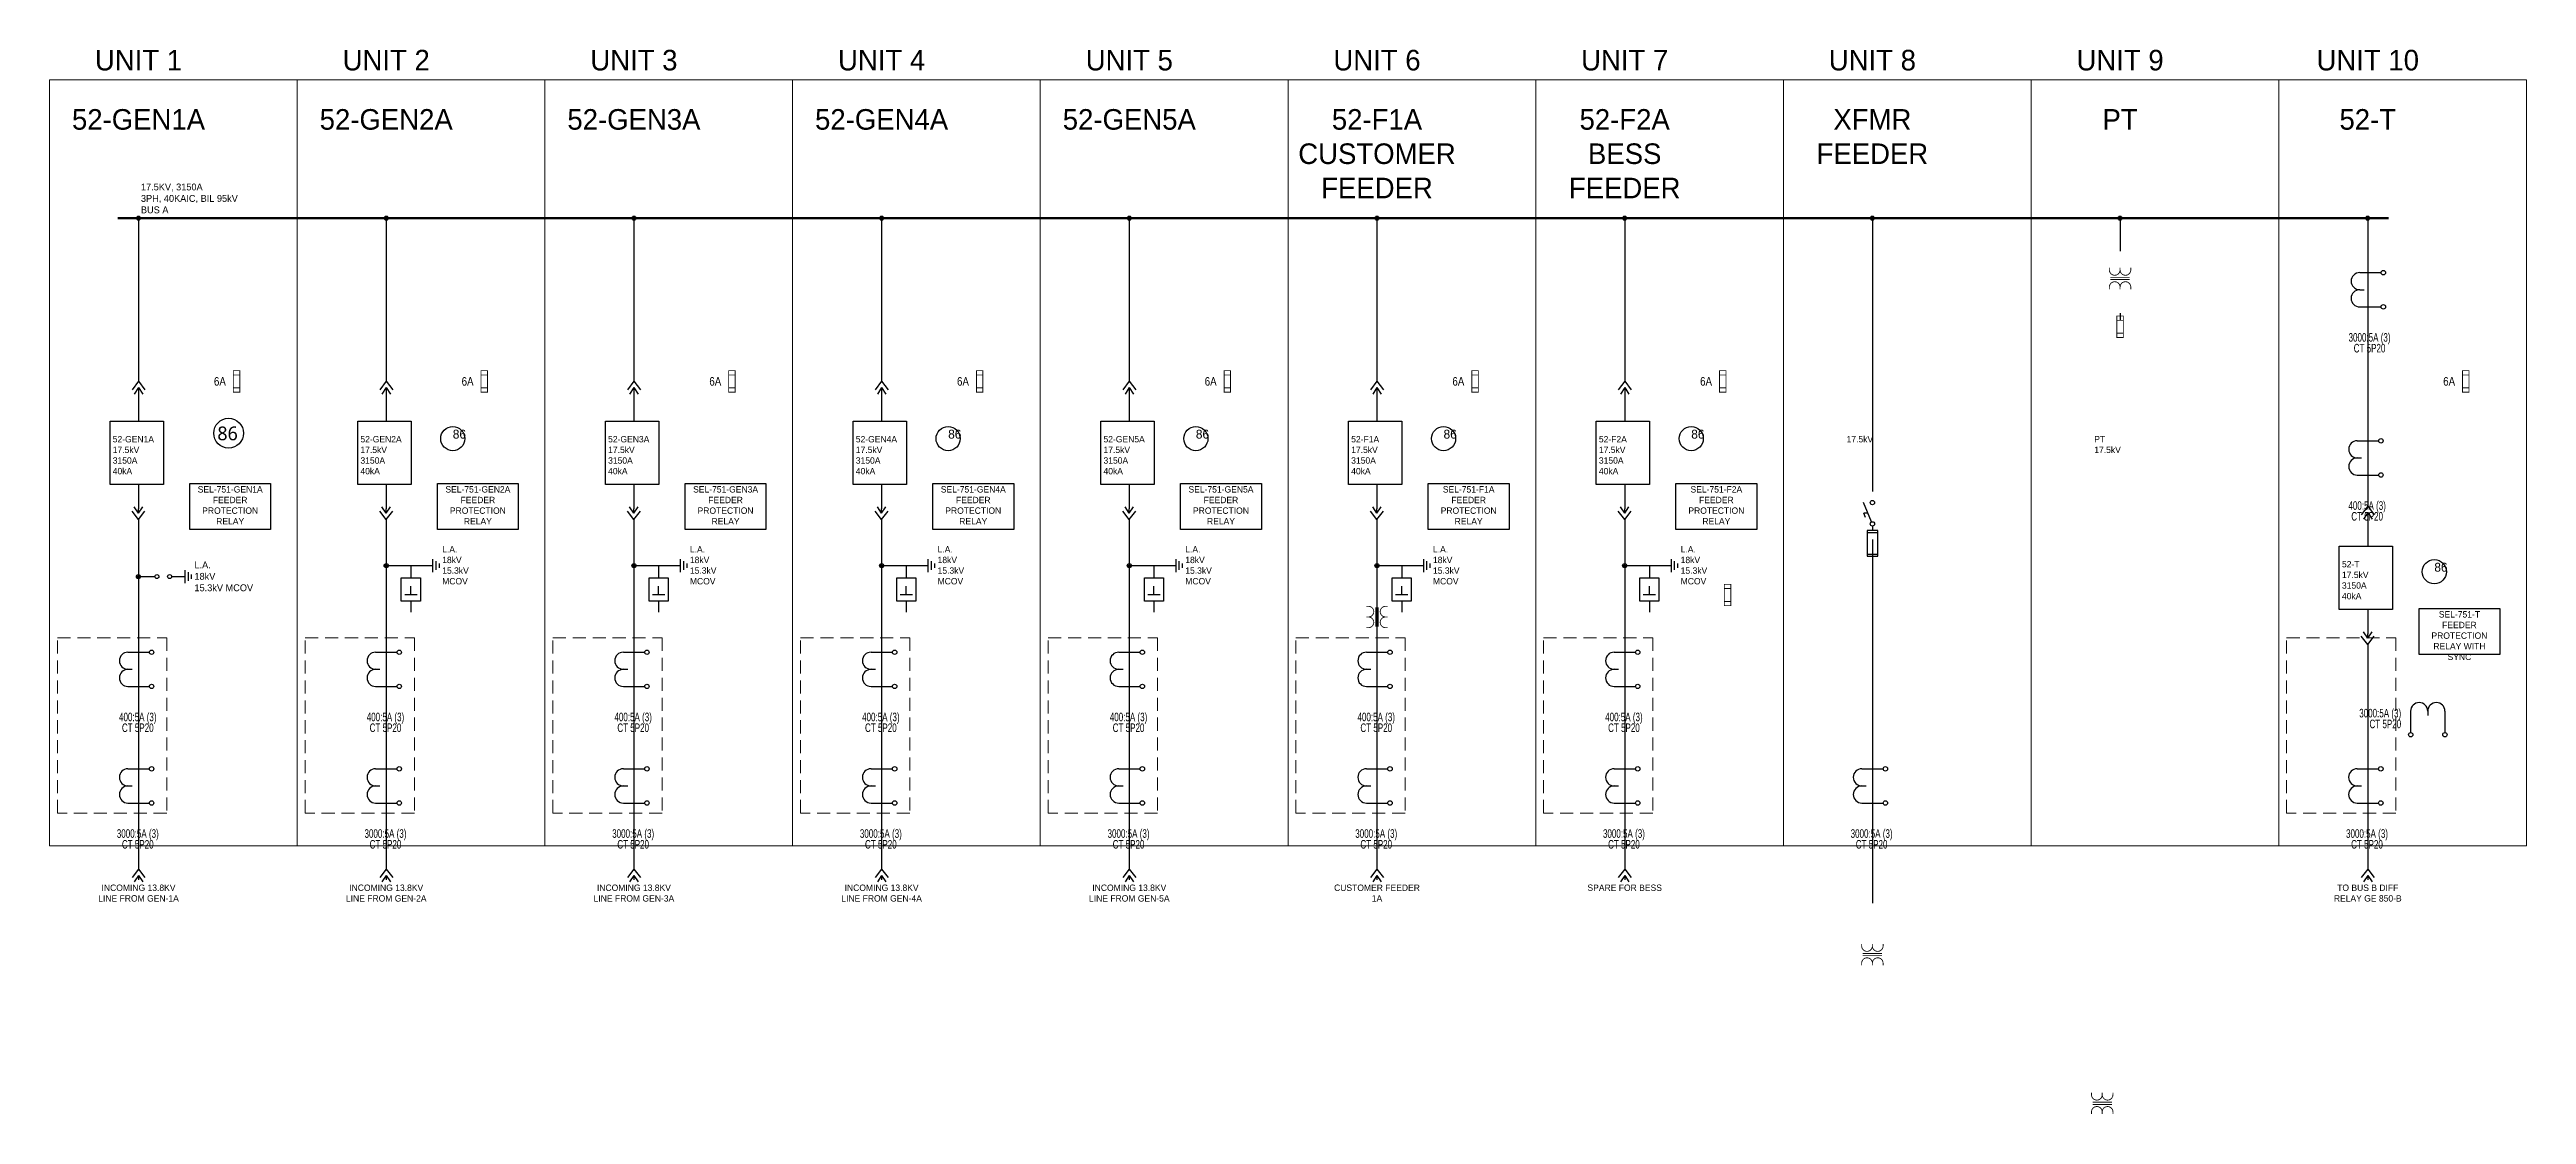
# Model space of a CAD drawing. Header units: metres. Extents: x 0.1 to 36.2, y 5.5 to 21.
import ezdxf
from ezdxf.enums import TextEntityAlignment as Align

# ---------------------------------------------------------------- set-up
doc = ezdxf.new("R2010")
doc.units = ezdxf.units.M
doc.header["$LTSCALE"] = 0.15
doc.linetypes.add('DASHED', pattern=[1.524, 1.27, -0.254])
for name, color, linetype, lineweight in [('SLD_BUS', 5, 'Continuous', 50), ('SLD_CUBICLE', 8, 'Continuous', 13), ('SLD_SYMS', 7, 'Continuous', 25), ('SLD_TEXT', 7, 'Continuous', 13), ('SLD_WIRE', 7, 'Continuous', 25)]:
    doc.layers.add(name, color=color, linetype=linetype, lineweight=lineweight)
for name, color, linetype in [('SLD_STUB', 1, 'Continuous'), ('SYMS', 7, 'Continuous'), ('WIRES', 7, 'Continuous')]:
    doc.layers.add(name, color=color, linetype=linetype)
doc.styles.add('OpenSans', font='OpenSans-Regular.ttf')
doc.styles.add('WD', font='txt')

# ---------------------------------------------------------------- blocks, each defined once
blk = doc.blocks.new('WDDOT')
for radius in [0.03, 0.0187, 0.00929]:
    blk.add_circle((0, 0), radius)
blk = doc.blocks.new('VFU1_1-')
at = {"const_width": 0.0125}
blk.add_lwpolyline([(-0.047, 0.156), (-0.047, -0.156), (0.047, -0.156), (0.047, 0.156)], close=True, dxfattribs=at)
for points in [[(-0.047, 0.094), (0.047, 0.094)], [(-0.047, -0.094), (0.047, -0.094)]]:
    blk.add_lwpolyline(points, dxfattribs=at)
at = {"style": 'WD', "width": 0.85}
for tag, p in [('INST', (0.125, 0.281)), ('TAG1', (0.127, -0.061)), ('LOC', (0.125, 0.109)), ('DESC1', (0.125, -0.234)), ('DESC2', (0.125, -0.406)), ('DESC3', (0.125, -0.578))]:
    blk.add_attdef(tag, p, '', height=0.125, dxfattribs=at)
blk.add_attdef('RATING1', text='', height=0.125, dxfattribs=at).set_placement((-0.156, -0.062), align=Align.RIGHT)
at = {"linetype": 'Continuous', "style": 'WD', "width": 0.85, "flags": 8}
blk.add_attdef('TERM01', text='', height=0.125, dxfattribs=at).set_placement((-0.055, 0.175), align=Align.RIGHT)
at = {"color": 7, "style": 'WD'}
for tag, p in [('X4LINK', (-0.125, 0)), ('X1LINK', (0.125, 0))]:
    blk.add_attdef(tag, p, '', height=0.01, dxfattribs=at)
at = {"color": 7, "style": 'WD', "flags": 1}
for tag, p in [('X2TERM01', (0, 0.156)), ('X8TERM02', (0, -0.156))]:
    blk.add_attdef(tag, p, '', height=0.0125, dxfattribs=at)
at = {"linetype": 'Continuous', "style": 'WD', "width": 0.85, "flags": 8}
blk.add_attdef('TERM02', text='', height=0.125, dxfattribs=at).set_placement((-0.041, -0.182), align=Align.TOP_RIGHT)
at = {"style": 'WD', "flags": 9}
for tag, p in [('WDBLKNAM', (-0.129, -0.169)), ('FAMILY', (-0.142, -0.036)), ('WDTYPE', (-0.129, -0.153))]:
    blk.add_attdef(tag, text='', height=0.01, dxfattribs=at).set_placement(p, align=Align.RIGHT)
at = {"linetype": 'Continuous', "style": 'WD', "flags": 9}
blk.add_attdef('ASSYCODE', text='', height=0.01, dxfattribs=at).set_placement((-0.153, -0.106), align=Align.CENTER)
for tag, p in [('MFG', (-0.142, -0.088)), ('CAT', (-0.142, -0.073))]:
    blk.add_attdef(tag, text='', height=0.01, dxfattribs=at).set_placement(p, align=Align.RIGHT)
blk = doc.blocks.new('VCN1PJ')
for p, q in [((0, 0.062), (-0.094, -0.062)), ((0, 0.062), (0.094, -0.062)), ((0, -0.031), (-0.062, -0.125)), ((0, -0.031), (0.062, -0.125)), ((0, -0.031), (0, -0.094))]:
    blk.add_line(p, q)
at = {"style": 'WD', "width": 0.7}
for tag, p in [('LOC', (-0.062, 0.68)), ('INST', (0.229, 0.85)), ('DESC1', (-0.062, 0.511)), ('DESC2', (-0.062, 0.354))]:
    blk.add_attdef(tag, text='', height=0.125, dxfattribs=at).set_placement(p, align=Align.RIGHT)
at = {"style": 'WD'}
blk.add_attdef('TAG1', text='', height=0.125, dxfattribs=at).set_placement((-0.062, 0.094), align=Align.RIGHT)
for tag, p, height, flags in [('WDBLKNAM', (-0.132, 0.045), 0.01, 9), ('FAMILY', (-0.132, 0.064), 0.01, 9), ('X2TERM02', (0, 0.062), 0.0125, 1), ('X2TERMDESC02', (0.026, 0.042), 0.01, 1), ('X8TERM01', (0, -0.094), 0.0125, 1), ('X8TERMDESC01', (0.013, -0.115), 0.01, 1)]:
    blk.add_attdef(tag, p, '', height=height, dxfattribs=dict(at, flags=flags))
at = {"linetype": 'Continuous', "style": 'WD', "flags": 9}
for tag, p in [('MFG', (-0.109, 0)), ('CAT', (-0.107, 0.019)), ('ASSYCODE', (-0.109, -0.014))]:
    blk.add_attdef(tag, text='', height=0.01, dxfattribs=at).set_placement(p, align=Align.CENTER)
at = {"linetype": 'Continuous', "style": 'WD', "flags": 8}
blk.add_attdef('TERM02', (0.047, 0.062), '', height=0.125, dxfattribs=at)
at = {"style": 'WD'}
for tag, p in [('X4LINK', (-0.125, -0.062)), ('X1LINK', (0.125, -0.062))]:
    blk.add_attdef(tag, p, '', height=0.01, dxfattribs=at)
at = {"linetype": 'Continuous', "style": 'WD', "flags": 8}
blk.add_attdef('TERM01', text='', height=0.125, dxfattribs=at).set_placement((0.047, -0.156), align=Align.TOP_LEFT)
blk = doc.blocks.new('VXF1CT')
for p, q in [((-0.344, 0.25), (-0.032, 0.25)), ((-0.344, 0), (-0.281, 0)), ((-0.344, -0.25), (-0.032, -0.25))]:
    blk.add_line(p, q)
for centre in [(0, 0.249), (0, -0.249)]:
    blk.add_circle(centre, 0.0322)
for centre in [(-0.344, 0.125), (-0.344, -0.125)]:
    blk.add_arc(centre, 0.125, 90, 270)
at = {"linetype": 'Continuous', "style": 'WD', "flags": 8}
for tag, p in [('TERM02', (-0.045, 0.267)), ('TERM01', (-0.055, -0.231))]:
    blk.add_attdef(tag, text='', height=0.125, dxfattribs=at).set_placement(p, align=Align.RIGHT)
at = {"style": 'WD'}
blk.add_attdef('TYPE', text='', height=0.125, dxfattribs=at).set_placement((-0.047, -0.047), align=Align.CENTER)
at = {"linetype": 'Continuous', "style": 'WD', "flags": 9}
for tag, p in [('ASSYCODE', (-0.171, 0.119)), ('MFG', (-0.173, 0.143)), ('CAT', (-0.171, 0.162))]:
    blk.add_attdef(tag, text='', height=0.01, dxfattribs=at).set_placement(p, align=Align.CENTER)
at = {"style": 'WD'}
for tag, p, height, flags in [('FAMILY', (-0.196, 0.191), 0.01, 9), ('X2TERM02', (0, 0.281), 0.0125, 1), ('X1TERM02', (0.032, 0.249), 0.0125, 1), ('X8TERM01', (0, -0.283), 0.0125, 1), ('X1TERM01', (0.032, -0.251), 0.0125, 1)]:
    blk.add_attdef(tag, p, '', height=height, dxfattribs=dict(at, flags=flags))
blk.add_attdef('TAG1', (0.281, 0.031), '', height=0.125, dxfattribs=at)
at = {"style": 'WD', "width": 0.7}
blk.add_attdef('RATING1', (0.281, -0.125), '', height=0.125, dxfattribs=at)
for tag, p in [('INST', (-0.227, -0.422)), ('DESC1', (-0.201, -0.757)), ('LOC', (-0.201, -0.601)), ('DESC2', (-0.201, -0.914))]:
    blk.add_attdef(tag, text='', height=0.125, dxfattribs=at).set_placement(p, align=Align.CENTER)
blk = doc.blocks.new('HGND2')
for p, q in [((0, 0.09375), (0, -0.09375)), ((0.046875, 0.0625), (0.046875, -0.0625)), ((0.09375, 0.03125), (0.09375, -0.03125))]:
    blk.add_line(p, q)
at = {"style": 'WD', "flags": 1}
blk.add_attdef('X4TERM01', (0, 0), '', height=0.01, dxfattribs=at)
blk = doc.blocks.new('SLD_STUB_ARRESTER')
at = {"layer": 'SLD_STUB'}
for p, q in [((0, 0), (0, -0.18)), ((0, -0.42), (0, -0.3)), ((-0.09, -0.42), (0.09, -0.42)), ((0, -0.52), (0, -0.68))]:
    blk.add_line(p, q, dxfattribs=at)
blk.add_lwpolyline([(-0.14, -0.18), (0.14, -0.18), (0.14, -0.52), (-0.14, -0.52)], close=True, dxfattribs=at)
blk.add_attdef('RATING1', (0, 0), '', height=0.1, dxfattribs=at)
blk = doc.blocks.new('SLD_STUB_DEVICE_BUBBLE')
at = {"layer": 'SLD_STUB'}
blk.add_circle((0, 0), 0.176, dxfattribs=at)
blk.add_attdef('TAG1', (0, 0), '', height=0.13, dxfattribs=at)
blk = doc.blocks.new('HXF1T1_1-')
for points in [[(-0.156, 0, 0.0125, 0.0125, 0), (-0.126, 0, 0.0125, 0.0125, 1.005682), (-0.125, 0.156, 0, 0, 0)], [(0.156, 0, 0.0125, 0.0125, 0), (0.124, 0, 0.0125, 0.0125, 0.994377), (0.125, -0.156, 0, 0, 0)]]:
    blk.add_lwpolyline(points, format="xyseb")
at = {"const_width": 0.0125}
for points in [[(-0.156, 0.156), (-0.125, 0.156)], [(-0.016, -0.141), (-0.016, 0.141)], [(0.016, -0.141), (0.016, 0.141)], [(0.156, 0.156), (0.125, 0.156)], [(-0.156, -0.156), (-0.125, -0.156)], [(0.156, -0.156), (0.125, -0.156)]]:
    blk.add_lwpolyline(points, dxfattribs=at)
for points in [[(-0.125, -0.156, 1.000009), (-0.125, 0)], [(0.125, 0.156, 1.000009), (0.125, 0)]]:
    blk.add_lwpolyline(points, format="xyb", dxfattribs=at)
at = {"style": 'WD', "width": 0.85}
for tag, p in [('TAG1', (-0.01, 0.25)), ('INST', (-0.012, 0.592)), ('LOC', (-0.012, 0.42)), ('RATING1', (-0.01, -0.344)), ('RATING2', (-0.01, -0.516)), ('DESC1', (-0.01, -0.687)), ('DESC2', (-0.01, -0.859)), ('DESC3', (-0.01, -1.031))]:
    blk.add_attdef(tag, text='', height=0.125, dxfattribs=at).set_placement(p, align=Align.CENTER)
at = {"style": 'WD', "flags": 9}
blk.add_attdef('WDTYPE', text='', height=0.01, dxfattribs=at).set_placement((-0.221, 0.075), align=Align.RIGHT)
at = {"color": 7, "style": 'WD', "flags": 1}
for tag, p in [('X4TERM01', (-0.156, 0)), ('X1TERM02', (0.156, 0))]:
    blk.add_attdef(tag, p, '', height=0.0125, dxfattribs=at)
at = {"style": 'WD'}
for tag, p in [('X2LINK', (0, 0.156)), ('X8LINK', (0, -0.172))]:
    blk.add_attdef(tag, p, '', height=0.01, dxfattribs=at)
at = {"linetype": 'Continuous', "style": 'WD', "flags": 9}
for tag, p in [('ASSYCODE', (0.219, 0.062)), ('MFG', (0.228, 0.089)), ('CAT', (0.23, 0.108))]:
    blk.add_attdef(tag, text='', height=0.01, dxfattribs=at).set_placement(p, align=Align.CENTER)
at = {"style": 'WD', "flags": 9}
for tag, p in [('FAMILY', (0.206, 0.131)), ('CONTACT', (0.206, 0.04))]:
    blk.add_attdef(tag, p, '', height=0.01, dxfattribs=at)
at = {"linetype": 'Continuous', "style": 'WD', "flags": 8}
blk.add_attdef('TERM01', text='', height=0.125, dxfattribs=at).set_placement((-0.229, -0.031), align=Align.TOP_RIGHT)
blk.add_attdef('TERM02', text='', height=0.125, dxfattribs=at).set_placement((0.208, -0.031), align=Align.TOP_LEFT)
blk = doc.blocks.new('VDS11F')
for p, q in [((-0.013, -0.126), (-0.13, 0.156)), ((-0.065, 0), (-0.125, 0)), ((-0.099, -0.062), (-0.125, 0)), ((0.078, -0.25), (-0.078, -0.25)), ((-0.078, -0.25), (-0.078, -0.625)), ((-0.078, -0.281), (0.078, -0.281)), ((0, -0.188), (0, -0.25)), ((0.078, -0.625), (0.078, -0.25)), ((-0.078, -0.594), (0.078, -0.594)), ((-0.078, -0.625), (0.078, -0.625))]:
    blk.add_line(p, q)
for centre in [(0, 0.155), (0, -0.155)]:
    blk.add_circle(centre, 0.0322)
at = {"style": 'WD'}
for tag, p, width in [('INST', (0.127, 0.39), 0.7), ('TAG1', (0.127, 0.064), 0.9), ('XREF', (0.129, -0.09), 0.7), ('LOC', (0.127, 0.221), 0.7), ('DESC1', (0.129, -0.242), 0.7), ('DESC2', (0.129, -0.398), 0.7)]:
    blk.add_attdef(tag, p, '', height=0.125, dxfattribs=dict(at, width=width))
at = {"linetype": 'Continuous', "style": 'WD'}
for tag, height, flags, p in [('TERM01', 0.125, 8, (-0.055, 0.207)), ('MFG', 0.01, 9, (-0.08, -0.088)), ('CAT', 0.01, 9, (-0.08, -0.073))]:
    blk.add_attdef(tag, text='', height=height, dxfattribs=dict(at, flags=flags)).set_placement(p, align=Align.RIGHT)
at = {"style": 'WD', "width": 0.7}
blk.add_attdef('RATING1', text='', height=0.125, dxfattribs=at).set_placement((-0.156, 0.031), align=Align.RIGHT)
at = {"color": 7, "style": 'WD'}
for tag, p in [('X4LINK', (-0.203, 0)), ('X1LINK', (0, 0))]:
    blk.add_attdef(tag, p, '', height=0.01, dxfattribs=at)
at = {"color": 7, "style": 'WD', "flags": 1}
for tag, p in [('X2TERM01', (0, 0.188)), ('X8TERM02', (0, -0.625))]:
    blk.add_attdef(tag, p, '', height=0.0125, dxfattribs=at)
at = {"linetype": 'Continuous', "style": 'WD', "flags": 9}
blk.add_attdef('ASSYCODE', text='', height=0.01, dxfattribs=at).set_placement((-0.095, -0.108), align=Align.CENTER)
at = {"style": 'WD', "flags": 9}
for tag, p in [('CONTACT', (-0.066, -0.131)), ('FAMILY', (-0.08, -0.036))]:
    blk.add_attdef(tag, text='', height=0.01, dxfattribs=at).set_placement(p, align=Align.RIGHT)
at = {"style": 'WD', "width": 0.7}
blk.add_attdef('RATING2', text='', height=0.125, rotation=90, dxfattribs=at).set_placement((0, -0.438), align=Align.MIDDLE)
at = {"linetype": 'Continuous', "style": 'WD', "flags": 8}
blk.add_attdef('TERM02', text='', height=0.125, dxfattribs=at).set_placement((-0.041, -0.651), align=Align.TOP_RIGHT)
blk = doc.blocks.new('VXF1T1_1-')
at = {"const_width": 0.0125}
for points in [[(-0.156, 0.156), (-0.156, 0.125)], [(-0.141, 0.016), (0.141, 0.016)], [(0, 0.156), (0, 0.125)], [(0.156, 0.156), (0.156, 0.125)], [(-0.156, -0.156), (-0.156, -0.125)], [(-0.141, -0.016), (0.141, -0.016)], [(0, -0.156), (0, -0.125)], [(0.156, -0.156), (0.156, -0.125)]]:
    blk.add_lwpolyline(points, dxfattribs=at)
for points in [[(-0.156, 0.125, 1.000009), (0, 0.125)], [(0, 0.125, 1.000009), (0.156, 0.125)], [(0, -0.125, 1.000009), (-0.156, -0.125)], [(0.156, -0.125, 1.000009), (0, -0.125)]]:
    blk.add_lwpolyline(points, format="xyb", dxfattribs=at)
at = {"linetype": 'Continuous', "style": 'WD', "width": 0.85, "flags": 8}
blk.add_attdef('TERM01', text='', height=0.125, dxfattribs=at).set_placement((-0.055, 0.238), align=Align.RIGHT)
at = {"style": 'WD', "width": 0.85}
for tag, p in [('INST', (0.203, 0.281)), ('TAG1', (0.205, -0.061)), ('LOC', (0.203, 0.109)), ('DESC1', (0.203, -0.234)), ('DESC2', (0.203, -0.406)), ('DESC3', (0.203, -0.578))]:
    blk.add_attdef(tag, p, '', height=0.125, dxfattribs=at)
for tag, p in [('RATING1', (-0.281, 0.031)), ('RATING2', (-0.281, -0.141))]:
    blk.add_attdef(tag, text='', height=0.125, dxfattribs=at).set_placement(p, align=Align.RIGHT)
at = {"color": 7, "style": 'WD', "flags": 1}
for tag, p in [('X2TERM01', (0, 0.156)), ('X8TERM02', (0, -0.156))]:
    blk.add_attdef(tag, p, '', height=0.0125, dxfattribs=at)
at = {"linetype": 'Continuous', "style": 'WD', "width": 0.85, "flags": 8}
blk.add_attdef('TERM02', text='', height=0.125, dxfattribs=at).set_placement((-0.041, -0.213), align=Align.TOP_RIGHT)
at = {"style": 'WD', "flags": 9}
for tag, p in [('WDBLKNAM', (-0.191, -0.153)), ('FAMILY', (-0.205, -0.021)), ('WDTYPE', (-0.191, -0.138))]:
    blk.add_attdef(tag, text='', height=0.01, dxfattribs=at).set_placement(p, align=Align.RIGHT)
at = {"linetype": 'Continuous', "style": 'WD', "flags": 9}
blk.add_attdef('ASSYCODE', text='', height=0.01, dxfattribs=at).set_placement((-0.216, -0.091), align=Align.CENTER)
for tag, p in [('MFG', (-0.205, -0.073)), ('CAT', (-0.205, -0.058))]:
    blk.add_attdef(tag, text='', height=0.01, dxfattribs=at).set_placement(p, align=Align.RIGHT)
blk = doc.blocks.new('HXF1CT')
for p, q in [((-0.25, 0.344), (-0.25, 0.032)), ((0, 0.344), (0, 0.281)), ((0.25, 0.344), (0.25, 0.032))]:
    blk.add_line(p, q)
for centre in [(-0.249, 0), (0.249, 0)]:
    blk.add_circle(centre, 0.0322)
for centre in [(-0.125, 0.344), (0.125, 0.344)]:
    blk.add_arc(centre, 0.125, 0, 180)
at = {"style": 'WD', "width": 0.7}
for tag, p in [('DESC1', (-0.388, 0.252)), ('INST', (-0.388, 0.577)), ('LOC', (-0.388, 0.408)), ('DESC2', (-0.388, 0.095))]:
    blk.add_attdef(tag, text='', height=0.125, dxfattribs=at).set_placement(p, align=Align.RIGHT)
at = {"style": 'WD'}
for tag, p, height, flags in [('X4TERM01', (-0.281, 0), 0.0125, 1), ('X1TERM02', (0.281, 0), 0.0125, 1), ('FAMILY', (0.304, 0.191), 0.01, 9), ('X8TERM01', (-0.249, -0.032), 0.0125, 1), ('X8TERM02', (0.249, -0.032), 0.0125, 1)]:
    blk.add_attdef(tag, p, '', height=height, dxfattribs=dict(at, flags=flags))
blk.add_attdef('TYPE', text='', height=0.125, dxfattribs=at).set_placement((0, 0.125), align=Align.CENTER)
at = {"linetype": 'Continuous', "style": 'WD', "flags": 9}
for tag, p in [('ASSYCODE', (0.328, 0.125)), ('MFG', (0.327, 0.143)), ('CAT', (0.329, 0.162))]:
    blk.add_attdef(tag, text='', height=0.01, dxfattribs=at).set_placement(p, align=Align.CENTER)
at = {"style": 'WD'}
blk.add_attdef('TAG1', (0.368, 0.188), '', height=0.125, dxfattribs=at)
at = {"style": 'WD', "width": 0.7}
blk.add_attdef('RATING1', (0.368, 0.031), '', height=0.125, dxfattribs=at)
at = {"linetype": 'Continuous', "style": 'WD', "flags": 8}
for tag, p in [('TERM01', (-0.188, -0.031)), ('TERM02', (0.328, -0.031))]:
    blk.add_attdef(tag, text='', height=0.125, dxfattribs=at).set_placement(p, align=Align.TOP_LEFT)
blk = doc.blocks.new('DEVICE_BUBBLE')
blk.add_circle((-0.008, 0.004), 0.217)
at = {"style": 'OpenSans'}
blk.add_attdef('DB', (-0.172, -0.099), '', height=0.2, dxfattribs=at)
blk = doc.blocks.new('ARRESTER')
at = {"color": 7, "ltscale": 0.2}
for centre in [(0.27, 0), (0.455, 0)]:
    blk.add_circle(centre, 0.0289, dxfattribs=at)
at = {"layer": 'WIRES', "color": 7, "ltscale": 0.2}
for p, q in [((0, 0), (0.241, 0)), ((0.484, 0), (0.677, 0))]:
    blk.add_line(p, q, dxfattribs=at)
at = {"layer": 'SYMS', "color": 7, "ltscale": 0.2}
for name, p in [('WDDOT', (0, 0)), ('HGND2', (0.677, 0))]:
    blk.add_blockref(name, p, dxfattribs=at)
at = {"color": 7, "ltscale": 0.2, "insert": (0.817, 0.22), "char_height": 0.1, "attachment_point": 1, "style": 'WD'}
blk.add_mtext('L.A.\\P18kV\\P15.3kV MCOV', dxfattribs=at)

msp = doc.modelspace()

# ---------------------------------------------------------------- linework, layer by layer
at = {"layer": 'SLD_BUS'}
msp.add_line((1.13, 18.583), (34.22, 18.583), dxfattribs=at)
at = {"layer": 'SLD_CUBICLE'}
for points in [[(0.133, 20.602), (3.743, 20.602), (3.743, 9.435), (0.133, 9.435)], [(3.743, 20.602), (7.353, 20.602), (7.353, 9.435), (3.743, 9.435)], [(7.353, 20.602), (10.963, 20.602), (10.963, 9.435), (7.353, 9.435)], [(10.963, 20.602), (14.573, 20.602), (14.573, 9.435), (10.963, 9.435)], [(14.573, 20.602), (18.183, 20.602), (18.183, 9.435), (14.573, 9.435)], [(18.183, 20.602), (21.793, 20.602), (21.793, 9.435), (18.183, 9.435)], [(21.793, 20.602), (25.403, 20.602), (25.403, 9.435), (21.793, 9.435)], [(25.403, 20.602), (29.013, 20.602), (29.013, 9.435), (25.403, 9.435)], [(29.013, 20.602), (32.623, 20.602), (32.623, 9.435), (29.013, 9.435)], [(32.623, 20.602), (36.233, 20.602), (36.233, 9.435), (32.623, 9.435)]]:
    msp.add_lwpolyline(points, close=True, dxfattribs=at)
at = {"layer": 'SLD_CUBICLE', "linetype": 'DASHED'}
for points in [[(0.248, 12.465), (1.841, 12.465), (1.841, 9.912), (0.248, 9.912)], [(3.858, 12.465), (5.451, 12.465), (5.451, 9.912), (3.858, 9.912)], [(7.468, 12.465), (9.061, 12.465), (9.061, 9.912), (7.468, 9.912)], [(11.078, 12.465), (12.671, 12.465), (12.671, 9.912), (11.078, 9.912)], [(14.688, 12.465), (16.281, 12.465), (16.281, 9.912), (14.688, 9.912)], [(18.298, 12.465), (19.891, 12.465), (19.891, 9.912), (18.298, 9.912)], [(21.908, 12.465), (23.501, 12.465), (23.501, 9.912), (21.908, 9.912)], [(32.738, 12.465), (34.331, 12.465), (34.331, 9.912), (32.738, 9.912)]]:
    msp.add_lwpolyline(points, close=True, dxfattribs=at)
at = {"layer": 'SLD_SYMS'}
for points in [[(1.015, 15.622), (1.792, 15.622), (1.792, 14.701), (1.015, 14.701)], [(4.625, 15.622), (5.402, 15.622), (5.402, 14.701), (4.625, 14.701)], [(8.235, 15.622), (9.012, 15.622), (9.012, 14.701), (8.235, 14.701)], [(11.845, 15.622), (12.622, 15.622), (12.622, 14.701), (11.845, 14.701)], [(15.455, 15.622), (16.232, 15.622), (16.232, 14.701), (15.455, 14.701)], [(19.065, 15.622), (19.842, 15.622), (19.842, 14.701), (19.065, 14.701)], [(22.675, 15.622), (23.452, 15.622), (23.452, 14.701), (22.675, 14.701)], [(2.177, 14.715), (3.355, 14.715), (3.355, 14.043), (2.177, 14.043)], [(5.787, 14.715), (6.965, 14.715), (6.965, 14.043), (5.787, 14.043)], [(9.397, 14.715), (10.575, 14.715), (10.575, 14.043), (9.397, 14.043)], [(13.007, 14.715), (14.185, 14.715), (14.185, 14.043), (13.007, 14.043)], [(16.617, 14.715), (17.795, 14.715), (17.795, 14.043), (16.617, 14.043)], [(20.227, 14.715), (21.405, 14.715), (21.405, 14.043), (20.227, 14.043)], [(23.837, 14.715), (25.015, 14.715), (25.015, 14.043), (23.837, 14.043)], [(33.505, 13.8), (34.282, 13.8), (34.282, 12.879), (33.505, 12.879)], [(34.667, 12.893), (35.845, 12.893), (35.845, 12.221), (34.667, 12.221)]]:
    msp.add_lwpolyline(points, close=True, dxfattribs=at)
at = {"layer": 'SLD_WIRE'}
for p, q in [((1.43, 18.583), (1.43, 16.207)), ((5.04, 18.583), (5.04, 16.207)), ((8.65, 18.583), (8.65, 16.207)), ((12.26, 18.583), (12.26, 16.207)), ((15.87, 18.583), (15.87, 16.207)), ((19.48, 18.583), (19.48, 16.207)), ((23.09, 18.583), (23.09, 16.207)), ((26.7, 18.583), (26.7, 14.6)), ((30.31, 18.583), (30.31, 18.1)), ((33.92, 18.583), (33.92, 14.39)), ((30.31, 17.2), (30.31, 17.1)), ((1.43, 16.051), (1.43, 15.622)), ((5.04, 16.051), (5.04, 15.622)), ((8.65, 16.051), (8.65, 15.622)), ((12.26, 16.051), (12.26, 15.622)), ((15.87, 16.051), (15.87, 15.622)), ((19.48, 16.051), (19.48, 15.622)), ((23.09, 16.051), (23.09, 15.622)), ((1.43, 14.701), (1.43, 14.346)), ((5.04, 14.701), (5.04, 14.346)), ((8.65, 14.701), (8.65, 14.346)), ((12.26, 14.701), (12.26, 14.346)), ((15.87, 14.701), (15.87, 14.346)), ((19.48, 14.701), (19.48, 14.346)), ((23.09, 14.701), (23.09, 14.346)), ((1.43, 14.189), (1.43, 9.097)), ((5.04, 14.189), (5.04, 9.097)), ((8.65, 14.189), (8.65, 9.097)), ((12.26, 14.189), (12.26, 9.097)), ((15.87, 14.189), (15.87, 9.097)), ((19.48, 14.189), (19.48, 9.097)), ((23.09, 14.189), (23.09, 9.097)), ((33.92, 14.23), (33.92, 13.8)), ((26.7, 13.9), (26.7, 8.6)), ((5.04, 13.519), (5.716, 13.519)), ((8.65, 13.519), (9.326, 13.519)), ((12.26, 13.519), (12.936, 13.519)), ((15.87, 13.519), (16.546, 13.519)), ((19.48, 13.519), (20.156, 13.519)), ((23.09, 13.519), (23.766, 13.519)), ((33.92, 12.879), (33.92, 12.52)), ((33.92, 12.37), (33.92, 9.097))]:
    msp.add_line(p, q, dxfattribs=at)

# ---------------------------------------------------------------- block references
msp.add_blockref('DEVICE_BUBBLE', (2.751, 15.445)).add_auto_attribs({'DB': '86'})
msp.add_blockref('ARRESTER', (1.428, 13.359))
at = {"layer": 'SLD_SYMS'}
for name, p in [('WDDOT', (1.43, 18.583)), ('WDDOT', (5.04, 18.583)), ('WDDOT', (8.65, 18.583)), ('WDDOT', (12.26, 18.583)), ('WDDOT', (15.87, 18.583)), ('WDDOT', (19.48, 18.583)), ('WDDOT', (23.09, 18.583)), ('WDDOT', (26.7, 18.583)), ('WDDOT', (30.31, 18.583)), ('WDDOT', (33.92, 18.583)), ('VXF1T1_1-', (30.31, 17.704)), ('VFU1_1-', (30.31, 17.001)), ('VCN1PJ', (1.43, 16.144)), ('VCN1PJ', (5.04, 16.144)), ('VCN1PJ', (8.65, 16.144)), ('VCN1PJ', (12.26, 16.144)), ('VCN1PJ', (15.87, 16.144)), ('VCN1PJ', (19.48, 16.144)), ('VCN1PJ', (23.09, 16.144)), ('VDS11F', (26.7, 14.282)), ('VCN1PJ', (33.92, 14.323)), ('WDDOT', (5.04, 13.519)), ('SLD_STUB_ARRESTER', (5.4, 13.519)), ('HGND2', (5.716, 13.519)), ('WDDOT', (8.65, 13.519)), ('SLD_STUB_ARRESTER', (9.01, 13.519)), ('HGND2', (9.326, 13.519)), ('WDDOT', (12.26, 13.519)), ('SLD_STUB_ARRESTER', (12.62, 13.519)), ('HGND2', (12.936, 13.519)), ('WDDOT', (15.87, 13.519)), ('SLD_STUB_ARRESTER', (16.23, 13.519)), ('HGND2', (16.546, 13.519)), ('WDDOT', (19.48, 13.519)), ('SLD_STUB_ARRESTER', (19.84, 13.519)), ('HGND2', (20.156, 13.519)), ('WDDOT', (23.09, 13.519)), ('SLD_STUB_ARRESTER', (23.45, 13.519)), ('HGND2', (23.766, 13.519)), ('VFU1_1-', (24.59, 13.09)), ('HXF1T1_1-', (19.48, 12.77)), ('VCN1PJ', (1.43, 9.034)), ('VCN1PJ', (5.04, 9.034)), ('VCN1PJ', (8.65, 9.034)), ('VCN1PJ', (12.26, 9.034)), ('VCN1PJ', (15.87, 9.034)), ('VCN1PJ', (19.48, 9.034)), ('VCN1PJ', (23.09, 9.034)), ('VCN1PJ', (33.92, 9.034)), ('VXF1T1_1-', (26.7, 7.849)), ('VXF1T1_1-', (30.05, 5.681))]:
    msp.add_blockref(name, p, dxfattribs=at)
ref = msp.add_blockref('VXF1CT', (34.147, 17.54), dxfattribs=at)
ref.add_attrib('DESC1', '3000:5A (3)', dxfattribs={"layer": '0', "height": 0.125, "style": 'WD', "width": 0.7}).set_placement((33.946, 16.783), align=Align.CENTER)
ref.add_attrib('DESC2', 'CT 5P20', dxfattribs={"layer": '0', "height": 0.125, "style": 'WD', "width": 0.7}).set_placement((33.946, 16.626), align=Align.CENTER)
ref = msp.add_blockref('VFU1_1-', (2.859, 16.204), dxfattribs=at)
ref.add_attrib('RATING1', '6A', dxfattribs={"layer": '0', "height": 0.125, "style": 'WD', "width": 0.85}).set_placement((2.703, 16.142), align=Align.RIGHT)
ref = msp.add_blockref('VFU1_1-', (6.469, 16.204), dxfattribs=at)
ref.add_attrib('RATING1', '6A', dxfattribs={"layer": '0', "height": 0.125, "style": 'WD', "width": 0.85}).set_placement((6.313, 16.142), align=Align.RIGHT)
ref = msp.add_blockref('VFU1_1-', (10.079, 16.204), dxfattribs=at)
ref.add_attrib('RATING1', '6A', dxfattribs={"layer": '0', "height": 0.125, "style": 'WD', "width": 0.85}).set_placement((9.923, 16.142), align=Align.RIGHT)
ref = msp.add_blockref('VFU1_1-', (13.689, 16.204), dxfattribs=at)
ref.add_attrib('RATING1', '6A', dxfattribs={"layer": '0', "height": 0.125, "style": 'WD', "width": 0.85}).set_placement((13.533, 16.142), align=Align.RIGHT)
ref = msp.add_blockref('VFU1_1-', (17.299, 16.204), dxfattribs=at)
ref.add_attrib('RATING1', '6A', dxfattribs={"layer": '0', "height": 0.125, "style": 'WD', "width": 0.85}).set_placement((17.143, 16.142), align=Align.RIGHT)
ref = msp.add_blockref('VFU1_1-', (20.909, 16.204), dxfattribs=at)
ref.add_attrib('RATING1', '6A', dxfattribs={"layer": '0', "height": 0.125, "style": 'WD', "width": 0.85}).set_placement((20.753, 16.142), align=Align.RIGHT)
ref = msp.add_blockref('VFU1_1-', (24.519, 16.204), dxfattribs=at)
ref.add_attrib('RATING1', '6A', dxfattribs={"layer": '0', "height": 0.125, "style": 'WD', "width": 0.85}).set_placement((24.363, 16.142), align=Align.RIGHT)
ref = msp.add_blockref('VFU1_1-', (35.349, 16.204), dxfattribs=at)
ref.add_attrib('RATING1', '6A', dxfattribs={"layer": '0', "height": 0.125, "style": 'WD', "width": 0.85}).set_placement((35.193, 16.142), align=Align.RIGHT)
for p in [(6.01, 15.37), (13.23, 15.37), (16.84, 15.37), (20.45, 15.37), (24.06, 15.37), (34.89, 13.43)]:
    msp.add_blockref('SLD_STUB_DEVICE_BUBBLE', p, dxfattribs=at).add_auto_attribs({'TAG1': '86'})
ref = msp.add_blockref('VXF1CT', (34.112, 15.089), dxfattribs=at)
ref.add_attrib('DESC1', '400:5A (3)', dxfattribs={"layer": '0', "height": 0.125, "style": 'WD', "width": 0.7}).set_placement((33.911, 14.332), align=Align.CENTER)
ref.add_attrib('DESC2', 'CT 5P20', dxfattribs={"layer": '0', "height": 0.125, "style": 'WD', "width": 0.7}).set_placement((33.911, 14.175), align=Align.CENTER)
at = {"layer": 'SLD_SYMS', "rotation": 180}
for p in [(1.43, 14.252), (5.04, 14.252), (8.65, 14.252), (12.26, 14.252), (15.87, 14.252), (19.48, 14.252), (23.09, 14.252), (33.92, 12.43)]:
    msp.add_blockref('VCN1PJ', p, dxfattribs=at)
at = {"layer": 'SLD_SYMS'}
ref = msp.add_blockref('VXF1CT', (1.62, 12.007), dxfattribs=at)
ref.add_attrib('DESC1', '400:5A (3)', dxfattribs={"layer": '0', "height": 0.125, "style": 'WD', "width": 0.7}).set_placement((1.419, 11.25), align=Align.CENTER)
ref.add_attrib('DESC2', 'CT 5P20', dxfattribs={"layer": '0', "height": 0.125, "style": 'WD', "width": 0.7}).set_placement((1.419, 11.093), align=Align.CENTER)
ref = msp.add_blockref('VXF1CT', (5.23, 12.007), dxfattribs=at)
ref.add_attrib('DESC1', '400:5A (3)', dxfattribs={"layer": '0', "height": 0.125, "style": 'WD', "width": 0.7}).set_placement((5.029, 11.25), align=Align.CENTER)
ref.add_attrib('DESC2', 'CT 5P20', dxfattribs={"layer": '0', "height": 0.125, "style": 'WD', "width": 0.7}).set_placement((5.029, 11.093), align=Align.CENTER)
ref = msp.add_blockref('VXF1CT', (8.84, 12.007), dxfattribs=at)
ref.add_attrib('DESC1', '400:5A (3)', dxfattribs={"layer": '0', "height": 0.125, "style": 'WD', "width": 0.7}).set_placement((8.639, 11.25), align=Align.CENTER)
ref.add_attrib('DESC2', 'CT 5P20', dxfattribs={"layer": '0', "height": 0.125, "style": 'WD', "width": 0.7}).set_placement((8.639, 11.093), align=Align.CENTER)
ref = msp.add_blockref('VXF1CT', (12.45, 12.007), dxfattribs=at)
ref.add_attrib('DESC1', '400:5A (3)', dxfattribs={"layer": '0', "height": 0.125, "style": 'WD', "width": 0.7}).set_placement((12.249, 11.25), align=Align.CENTER)
ref.add_attrib('DESC2', 'CT 5P20', dxfattribs={"layer": '0', "height": 0.125, "style": 'WD', "width": 0.7}).set_placement((12.249, 11.093), align=Align.CENTER)
ref = msp.add_blockref('VXF1CT', (16.06, 12.007), dxfattribs=at)
ref.add_attrib('DESC1', '400:5A (3)', dxfattribs={"layer": '0', "height": 0.125, "style": 'WD', "width": 0.7}).set_placement((15.859, 11.25), align=Align.CENTER)
ref.add_attrib('DESC2', 'CT 5P20', dxfattribs={"layer": '0', "height": 0.125, "style": 'WD', "width": 0.7}).set_placement((15.859, 11.093), align=Align.CENTER)
ref = msp.add_blockref('VXF1CT', (19.67, 12.007), dxfattribs=at)
ref.add_attrib('DESC1', '400:5A (3)', dxfattribs={"layer": '0', "height": 0.125, "style": 'WD', "width": 0.7}).set_placement((19.469, 11.25), align=Align.CENTER)
ref.add_attrib('DESC2', 'CT 5P20', dxfattribs={"layer": '0', "height": 0.125, "style": 'WD', "width": 0.7}).set_placement((19.469, 11.093), align=Align.CENTER)
ref = msp.add_blockref('VXF1CT', (23.28, 12.007), dxfattribs=at)
ref.add_attrib('DESC1', '400:5A (3)', dxfattribs={"layer": '0', "height": 0.125, "style": 'WD', "width": 0.7}).set_placement((23.079, 11.25), align=Align.CENTER)
ref.add_attrib('DESC2', 'CT 5P20', dxfattribs={"layer": '0', "height": 0.125, "style": 'WD', "width": 0.7}).set_placement((23.079, 11.093), align=Align.CENTER)
ref = msp.add_blockref('HXF1CT', (34.795, 11.054), dxfattribs=at)
ref.add_attrib('DESC1', '3000:5A (3)', dxfattribs={"layer": '0', "height": 0.125, "style": 'WD', "width": 0.7}).set_placement((34.407, 11.306), align=Align.RIGHT)
ref.add_attrib('DESC2', 'CT 5P20', dxfattribs={"layer": '0', "height": 0.125, "style": 'WD', "width": 0.7}).set_placement((34.407, 11.149), align=Align.RIGHT)
ref = msp.add_blockref('VXF1CT', (1.62, 10.308), dxfattribs=at)
ref.add_attrib('DESC1', '3000:5A (3)', dxfattribs={"layer": '0', "height": 0.125, "style": 'WD', "width": 0.7}).set_placement((1.419, 9.551), align=Align.CENTER)
ref.add_attrib('DESC2', 'CT 5P20', dxfattribs={"layer": '0', "height": 0.125, "style": 'WD', "width": 0.7}).set_placement((1.419, 9.394), align=Align.CENTER)
ref = msp.add_blockref('VXF1CT', (5.23, 10.308), dxfattribs=at)
ref.add_attrib('DESC1', '3000:5A (3)', dxfattribs={"layer": '0', "height": 0.125, "style": 'WD', "width": 0.7}).set_placement((5.029, 9.551), align=Align.CENTER)
ref.add_attrib('DESC2', 'CT 5P20', dxfattribs={"layer": '0', "height": 0.125, "style": 'WD', "width": 0.7}).set_placement((5.029, 9.394), align=Align.CENTER)
ref = msp.add_blockref('VXF1CT', (8.84, 10.308), dxfattribs=at)
ref.add_attrib('DESC1', '3000:5A (3)', dxfattribs={"layer": '0', "height": 0.125, "style": 'WD', "width": 0.7}).set_placement((8.639, 9.551), align=Align.CENTER)
ref.add_attrib('DESC2', 'CT 5P20', dxfattribs={"layer": '0', "height": 0.125, "style": 'WD', "width": 0.7}).set_placement((8.639, 9.394), align=Align.CENTER)
ref = msp.add_blockref('VXF1CT', (12.45, 10.308), dxfattribs=at)
ref.add_attrib('DESC1', '3000:5A (3)', dxfattribs={"layer": '0', "height": 0.125, "style": 'WD', "width": 0.7}).set_placement((12.249, 9.551), align=Align.CENTER)
ref.add_attrib('DESC2', 'CT 5P20', dxfattribs={"layer": '0', "height": 0.125, "style": 'WD', "width": 0.7}).set_placement((12.249, 9.394), align=Align.CENTER)
ref = msp.add_blockref('VXF1CT', (16.06, 10.308), dxfattribs=at)
ref.add_attrib('DESC1', '3000:5A (3)', dxfattribs={"layer": '0', "height": 0.125, "style": 'WD', "width": 0.7}).set_placement((15.859, 9.551), align=Align.CENTER)
ref.add_attrib('DESC2', 'CT 5P20', dxfattribs={"layer": '0', "height": 0.125, "style": 'WD', "width": 0.7}).set_placement((15.859, 9.394), align=Align.CENTER)
ref = msp.add_blockref('VXF1CT', (19.67, 10.308), dxfattribs=at)
ref.add_attrib('DESC1', '3000:5A (3)', dxfattribs={"layer": '0', "height": 0.125, "style": 'WD', "width": 0.7}).set_placement((19.469, 9.551), align=Align.CENTER)
ref.add_attrib('DESC2', 'CT 5P20', dxfattribs={"layer": '0', "height": 0.125, "style": 'WD', "width": 0.7}).set_placement((19.469, 9.394), align=Align.CENTER)
ref = msp.add_blockref('VXF1CT', (23.28, 10.308), dxfattribs=at)
ref.add_attrib('DESC1', '3000:5A (3)', dxfattribs={"layer": '0', "height": 0.125, "style": 'WD', "width": 0.7}).set_placement((23.079, 9.551), align=Align.CENTER)
ref.add_attrib('DESC2', 'CT 5P20', dxfattribs={"layer": '0', "height": 0.125, "style": 'WD', "width": 0.7}).set_placement((23.079, 9.394), align=Align.CENTER)
ref = msp.add_blockref('VXF1CT', (26.89, 10.308), dxfattribs=at)
ref.add_attrib('DESC1', '3000:5A (3)', dxfattribs={"layer": '0', "height": 0.125, "style": 'WD', "width": 0.7}).set_placement((26.689, 9.551), align=Align.CENTER)
ref.add_attrib('DESC2', 'CT 5P20', dxfattribs={"layer": '0', "height": 0.125, "style": 'WD', "width": 0.7}).set_placement((26.689, 9.394), align=Align.CENTER)
ref = msp.add_blockref('VXF1CT', (34.11, 10.308), dxfattribs=at)
ref.add_attrib('DESC1', '3000:5A (3)', dxfattribs={"layer": '0', "height": 0.125, "style": 'WD', "width": 0.7}).set_placement((33.909, 9.551), align=Align.CENTER)
ref.add_attrib('DESC2', 'CT 5P20', dxfattribs={"layer": '0', "height": 0.125, "style": 'WD', "width": 0.7}).set_placement((33.909, 9.394), align=Align.CENTER)

# ---------------------------------------------------------------- texts
at = {"layer": 'SLD_TEXT'}
for s, insert, char_height, attachment_point in [('UNIT 1', (1.43, 21.037), 0.3, 2), ('UNIT 2', (5.04, 21.037), 0.3, 2), ('UNIT 3', (8.65, 21.037), 0.3, 2), ('UNIT 4', (12.26, 21.037), 0.3, 2), ('UNIT 5', (15.87, 21.037), 0.3, 2), ('UNIT 6', (19.48, 21.037), 0.3, 2), ('UNIT 7', (23.09, 21.037), 0.3, 2), ('UNIT 8', (26.7, 21.037), 0.3, 2), ('UNIT 9', (30.31, 21.037), 0.3, 2), ('UNIT 10', (33.92, 21.037), 0.3, 2), ('52-GEN1A', (1.43, 20.173), 0.3, 2), ('52-GEN2A', (5.04, 20.173), 0.3, 2), ('52-GEN3A', (8.65, 20.173), 0.3, 2), ('52-GEN4A', (12.26, 20.173), 0.3, 2), ('52-GEN5A', (15.87, 20.173), 0.3, 2), ('52-F1A\\PCUSTOMER\\PFEEDER', (19.48, 20.173), 0.3, 2), ('52-F2A\\PBESS\\PFEEDER', (23.09, 20.173), 0.3, 2), ('XFMR\\PFEEDER', (26.7, 20.173), 0.3, 2), ('PT', (30.31, 20.173), 0.3, 2), ('52-T', (33.92, 20.173), 0.3, 2), ('17.5KV, 3150A\\P3PH, 40KAIC, BIL 95kV\\PBUS A', (1.465, 19.088), 0.1, 1), ('52-GEN1A\\P17.5kV\\P3150A\\P40kA', (1.054, 15.408), 0.093, 1), ('52-GEN2A\\P17.5kV\\P3150A\\P40kA', (4.664, 15.408), 0.093, 1), ('52-GEN3A\\P17.5kV\\P3150A\\P40kA', (8.274, 15.408), 0.093, 1), ('52-GEN4A\\P17.5kV\\P3150A\\P40kA', (11.884, 15.408), 0.093, 1), ('52-GEN5A\\P17.5kV\\P3150A\\P40kA', (15.494, 15.408), 0.093, 1), ('52-F1A\\P17.5kV\\P3150A\\P40kA', (19.104, 15.408), 0.093, 1), ('52-F2A\\P17.5kV\\P3150A\\P40kA', (22.714, 15.408), 0.093, 1), ('17.5kV', (26.324, 15.408), 0.093, 1), ('PT\\P17.5kV', (29.934, 15.408), 0.093, 1), ('SEL-751-GEN1A\\PFEEDER\\PPROTECTION\\PRELAY', (2.766, 14.677), 0.093, 2), ('SEL-751-GEN2A\\PFEEDER\\PPROTECTION\\PRELAY', (6.376, 14.677), 0.093, 2), ('SEL-751-GEN3A\\PFEEDER\\PPROTECTION\\PRELAY', (9.986, 14.677), 0.093, 2), ('SEL-751-GEN4A\\PFEEDER\\PPROTECTION\\PRELAY', (13.596, 14.677), 0.093, 2), ('SEL-751-GEN5A\\PFEEDER\\PPROTECTION\\PRELAY', (17.206, 14.677), 0.093, 2), ('SEL-751-F1A\\PFEEDER\\PPROTECTION\\PRELAY', (20.816, 14.677), 0.093, 2), ('SEL-751-F2A\\PFEEDER\\PPROTECTION\\PRELAY', (24.426, 14.677), 0.093, 2), ('L.A.\\P18kV\\P15.3kV\\PMCOV', (5.856, 13.803), 0.093, 1), ('L.A.\\P18kV\\P15.3kV\\PMCOV', (9.466, 13.803), 0.093, 1), ('L.A.\\P18kV\\P15.3kV\\PMCOV', (13.076, 13.803), 0.093, 1), ('L.A.\\P18kV\\P15.3kV\\PMCOV', (16.686, 13.803), 0.093, 1), ('L.A.\\P18kV\\P15.3kV\\PMCOV', (20.296, 13.803), 0.093, 1), ('L.A.\\P18kV\\P15.3kV\\PMCOV', (23.906, 13.803), 0.093, 1), ('52-T\\P17.5kV\\P3150A\\P40kA', (33.544, 13.586), 0.093, 1), ('SEL-751-T\\PFEEDER\\PPROTECTION\\PRELAY WITH\\PSYNC', (35.256, 12.855), 0.093, 2), ('INCOMING 13.8KV\\PLINE FROM GEN-1A', (1.43, 8.87), 0.093, 2), ('INCOMING 13.8KV\\PLINE FROM GEN-2A', (5.04, 8.87), 0.093, 2), ('INCOMING 13.8KV\\PLINE FROM GEN-3A', (8.65, 8.87), 0.093, 2), ('INCOMING 13.8KV\\PLINE FROM GEN-4A', (12.26, 8.87), 0.093, 2), ('INCOMING 13.8KV\\PLINE FROM GEN-5A', (15.87, 8.87), 0.093, 2), ('CUSTOMER FEEDER\\P1A', (19.48, 8.87), 0.093, 2), ('SPARE FOR BESS', (23.09, 8.87), 0.093, 2), ('TO BUS B DIFF\\PRELAY GE 850-B', (33.92, 8.87), 0.093, 2)]:
    msp.add_mtext(s, dxfattribs=dict(at, insert=insert, char_height=char_height, attachment_point=attachment_point))

doc.saveas('drawing.dxf')
